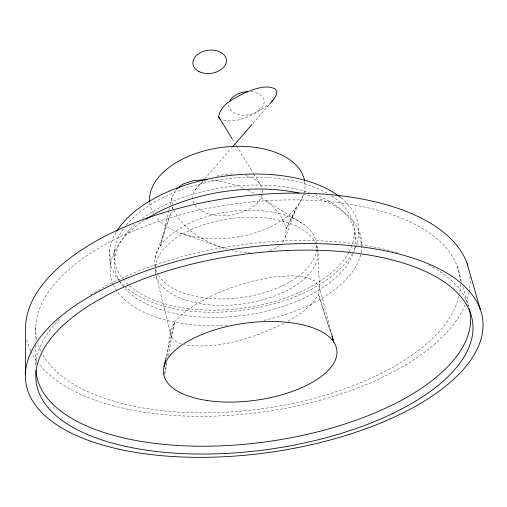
<?xml version="1.0" encoding="UTF-8"?>
<svg xmlns="http://www.w3.org/2000/svg" width="507" height="507" viewBox="0 0 507 507"><rect width="100%" height="100%" fill="white"/><g stroke="black" fill="none" stroke-linecap="round" stroke-linejoin="round"><path stroke-width="0.38" stroke-dasharray="2.54 1.9" d="M285.549 237.181L286.157 228.93L296.164 207.629L285.549 237.181L281.784 243.417M164.731 373.767L166.169 362.898M166.987 356.687L170.479 330.291L174.573 322.04L183.54 312.933L196.925 303.579L213.91 294.656L233.321 286.848L253.722 280.789L273.533 276.974L291.195 275.713L305.347 277.088L314.955 280.96L319.391 286.975L331.255 332.389M164.756 374.553L167.063 362.194M168.223 356.022L174.573 322.04L166.359 356.624M168.875 210.468L160.339 245.819L171.195 211.888M169.059 209.695L169.433 208.162M170.175 205.088L171.848 198.167L175.257 190.22M172.165 208.871L172.646 207.363C181.874 229.861 205.443 242.549 227.675 249.152M155.117 257.626L171.1 211.793M172.127 208.84L172.646 207.363M303.04 196.089L286.157 228.93C282.798 214.271 270.903 203.465 258.456 196M195.436 189.555L202.686 181.208M204.758 178.819L231.693 147.803M252.936 123.34L266.923 107.237M267.012 105.69C254.197 114.639 237.517 124.082 221.527 119.944M279.572 245.318L274.059 249.146L268.311 250.902M287.97 321.343L302.071 312.439L312.534 303.332L318.504 294.63L319.391 286.975L317.997 252.41L317.433 249.457M283.787 323.384C253.386 338.08 218.764 349.805 184.7 344.722M251.054 253.037L238.189 251.764L232.181 250.268M210.557 180.004L222.814 181.512L238.486 186.006L243.423 188.23M181.176 343.619L176.949 342.288L171.341 337.168L156.124 275.776A81.957 43.101 -7.7 0 0 283.774 292.064A81.957 43.101 -7.7 0 0 274.737 219.252A81.957 43.101 -7.7 0 0 155.193 268.292M180.384 233.188L223.917 248.215M247.657 190.138L255.236 193.921M266.188 200.975L304.599 224.956M232.428 139.222L234.494 142.581M234.906 143.253L236.148 145.268M236.566 145.934L253.373 173.217M253.779 173.882L260.737 185.175M330.741 332.693L318.504 294.63L330.716 332.56M457.276 266.384L461.744 282.285M463.018 286.823L468.512 306.393M358.81 231.953L361.928 246.066M354.311 232.599L355.946 240.096M316.729 245.762L317.293 248.715M170.479 330.291L171.341 337.168M171.848 198.167L172.513 205.829M155.877 272.785L155.579 269.04A81.595 43.349 -7.7 0 0 158.057 274.693M114.379 249.97L114.804 257.74M109.708 249.976L110.463 264.616M35.756 327.116L35.782 341.243M35.788 345.166L35.832 365.56A219.056 99.296 -7.9 0 1 61.068 317.648M469.932 276.689A223.91 108.308 -7.9 0 1 469.165 291.424M469.019 292.19A223.91 108.308 -7.9 0 1 466.326 301.671M465.185 304.593A223.91 108.308 -7.9 0 1 262.55 412.02A223.91 108.308 -7.9 0 1 38.557 363.62M36.719 361.193A223.91 108.308 -7.9 0 1 30.914 351.471M30.585 350.762A223.91 108.308 -7.9 0 1 26.656 338.942M460.413 284.205A213.897 103.327 -7.9 0 1 459.513 293.559M458.892 296.487A213.897 103.327 -7.9 0 1 262.239 408.718A213.897 103.327 -7.9 0 1 42.512 354.235M41.067 351.49A213.897 103.327 -7.9 0 1 37.67 342.7M36.897 339.652A213.897 103.327 -7.9 0 1 234.044 203.998A213.897 103.327 -7.9 0 1 460.337 281.068M90.569 294.833A219.056 99.296 -7.9 0 1 398.141 252.879M428.63 265.003A219.056 99.296 -7.9 0 1 468.474 305.727M155.922 275.06A81.957 43.101 -7.7 0 1 155.174 269.059M303.186 193.959A126.744 66.854 -7.7 0 1 360.002 257.112A126.744 66.854 -7.7 0 1 262.43 320.652M227.313 325.412A126.744 66.854 -7.7 0 1 117.294 291.398M116.851 290.758A126.744 66.854 -7.7 0 1 113.79 285.492M113.473 284.82A126.744 66.854 -7.7 0 1 145.078 219.753M251.212 91.678A17.865 11.623 -9.3 0 1 263.64 104.562A17.865 11.623 -9.3 0 1 242.834 115.197A17.865 11.623 -9.3 0 1 228.936 103.06M262.544 190.296A35.211 20.445 -7.7 0 1 235.432 214.125A35.211 20.445 -7.7 0 1 195.157 205.367M193.902 203.307A35.211 20.445 -7.7 0 1 205.569 180.765M216.616 176.233A35.211 20.445 -7.7 0 1 233.683 173.983M245.616 175.536A35.211 20.445 -7.7 0 1 262.43 189.542M155.041 266.84A81.595 43.349 -7.7 0 1 233.461 211.21A81.595 43.349 -7.7 0 1 316.666 248.791M316.59 249.558A81.595 43.349 -7.7 0 1 245.616 296.956A81.595 43.349 -7.7 0 1 158.476 275.377M340.983 197.819A125.533 67.659 -7.7 0 1 355.641 246.782M355.337 247.511A125.533 67.659 -7.7 0 1 352.682 252.892M352.314 253.532A125.533 67.659 -7.7 0 1 245.16 309.91A125.533 67.659 -7.7 0 1 124.76 286.373M124.202 285.866A125.533 67.659 -7.7 0 1 119.411 280.884M118.898 280.27A125.533 67.659 -7.7 0 1 116.28 232.054M304.777 181.931A78.211 45.472 -7.7 0 1 246.434 235.172A78.211 45.472 -7.7 0 1 156.188 217.364M153.494 213.485A78.211 45.472 -7.7 0 1 149.768 202.895M315.012 194.593A121.547 64.744 -7.7 0 1 355.483 245.274M355.356 246.015A121.547 64.744 -7.7 0 1 354.051 251.231M352.98 254.184A121.547 64.744 -7.7 0 1 246.478 314.999A121.547 64.744 -7.7 0 1 124.411 287.856M123.885 287.241A121.547 64.744 -7.7 0 1 120.146 282.139M119.741 281.48A121.547 64.744 -7.7 0 1 136.63 223.074M142.442 218.435A121.547 64.744 -7.7 0 1 309.346 192.609M331.597 195.924A120.932 65.156 -7.7 0 1 352.213 244.545M351.953 245.287A120.932 65.156 -7.7 0 1 349.158 251.618M348.816 252.264A120.932 65.156 -7.7 0 1 241.186 308.414A120.932 65.156 -7.7 0 1 124.494 280.903M123.955 280.295A120.932 65.156 -7.7 0 1 124.069 227.897M126.401 224.937A120.932 65.156 -7.7 0 1 326.99 193.097"/><path stroke-width="0.76" d="M25.35 374.882L25.565 327.281A223.91 108.308 -7.9 0 1 232.967 197.432A223.91 108.308 -7.9 0 1 467.866 265.922M232.016 138.55L218.599 116.781C220.558 103.91 235.197 97.971 245.451 92.458C254.723 89.194 265.934 84.054 275.434 89.093L276.847 91.792L276.233 95.341L273.653 99.48L269.509 104.252M163.989 366.618L166.176 357.397M229.595 101.59L230.311 99.993A17.865 11.623 -9.3 0 1 245.001 91.856L247.429 91.716M232.732 146.605L251.897 124.538M267.436 106.641L268.476 105.45M271.486 101.698L273.653 99.48M176.404 189.288L182.735 184.161L193.769 180.53L207.496 179.624M218.599 116.781L220.171 119.329M331.914 336.28L333.828 342.231L331.458 333.15M467.131 263.659L480.325 309.511M469.324 308.763A219.056 99.296 -7.9 0 1 268.323 441.515A219.056 99.296 -7.9 0 1 35.902 370.262M145.731 219.322A126.744 66.854 -7.7 0 1 299.149 193.053M116.711 231.344A125.533 67.659 -7.7 0 1 221.331 176.62A125.533 67.659 -7.7 0 1 340.431 197.375M149.685 202.154A78.211 45.472 -7.7 0 1 221.198 147.474A78.211 45.472 -7.7 0 1 304.663 181.195M118.663 449.126A230.596 103.06 -7.9 0 0 481.65 336.718A230.596 103.06 -7.9 0 0 162.259 265.529A230.596 103.06 -7.9 0 0 118.663 449.126M126.357 446.534A220.272 98.301 -7.9 0 0 471.871 338.118A220.272 98.301 -7.9 0 0 165.016 271.587A220.272 98.301 -7.9 0 0 126.357 446.534M207.293 400.536A87.438 38.893 -7.8 0 0 336.978 352.092A87.438 38.893 -7.8 0 0 206.292 332.788A87.438 38.893 -7.8 0 0 207.293 400.536M198.953 71.55A16.87 11.604 -7.6 0 0 226.185 62.564A16.87 11.604 -7.6 0 0 203.744 51.296A16.87 11.604 -7.6 0 0 198.953 71.55"/></g></svg>
